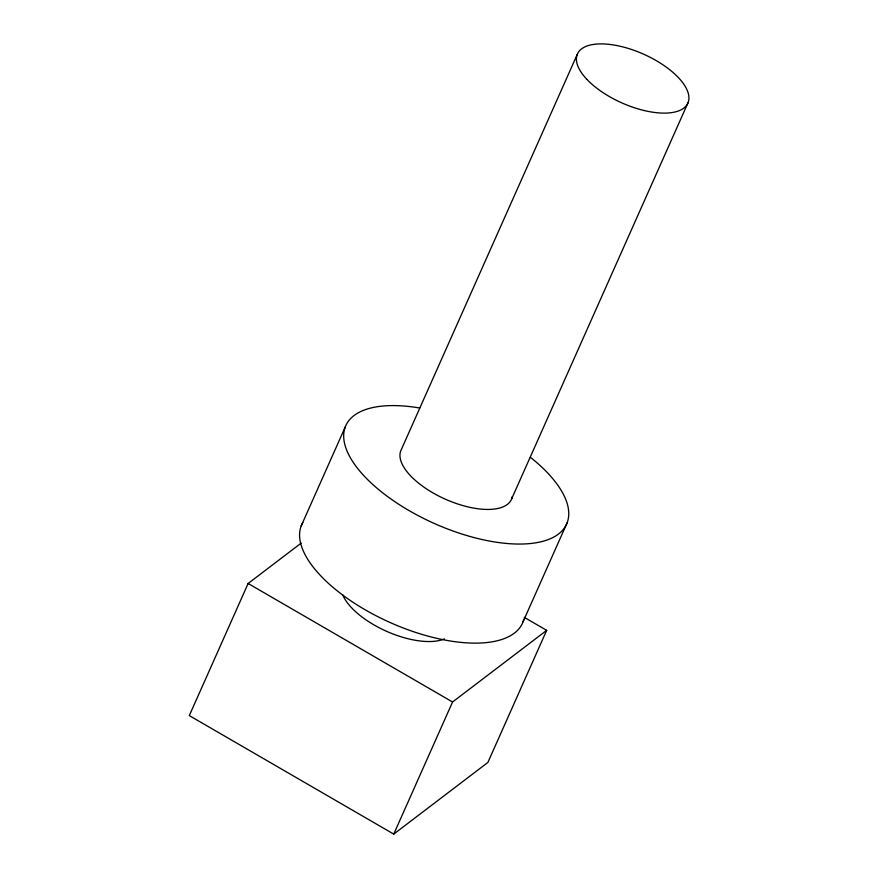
<?xml version="1.0" encoding="UTF-8"?>
<svg xmlns="http://www.w3.org/2000/svg" width="878" height="878" viewBox="0 0 878 878"><rect width="100%" height="100%" fill="white"/><g stroke="black" fill="none" stroke-linecap="round" stroke-linejoin="round"><path stroke-width="1.32" d="M301.132 543.142L248.123 583.497L189.308 715.603L393.75 834.1L487.872 762.455L546.687 630.349L524.232 617.333M301.187 525.944L345.295 426.862M577.208 54.535L400.763 450.842A60.439 26.68 24 0 0 449.141 500.811A60.439 26.68 24 0 0 512.291 496.542M511.676 498.803L688.132 102.496M393.75 834.1L452.565 701.994L546.687 630.349M523.025 621.854L567.144 522.783M248.123 583.497L452.565 701.994M530.356 457.284A120.868 53.36 24 0 1 526.789 543.822A120.868 53.36 24 0 1 357.686 468.501A120.868 53.36 24 0 1 419.717 408.007M523.804 619.44A120.868 53.36 24 0 1 391.786 623.259A120.868 53.36 24 0 1 302.822 522.509M444.433 638.888A60.439 26.68 24 0 1 387.9 631.897A60.439 26.68 24 0 1 342.771 594.933M586.734 79.207A60.439 26.68 24 0 0 683.775 108.137A60.439 26.68 24 0 0 627.496 48.191A60.439 26.68 24 0 0 586.734 79.207"/></g></svg>
